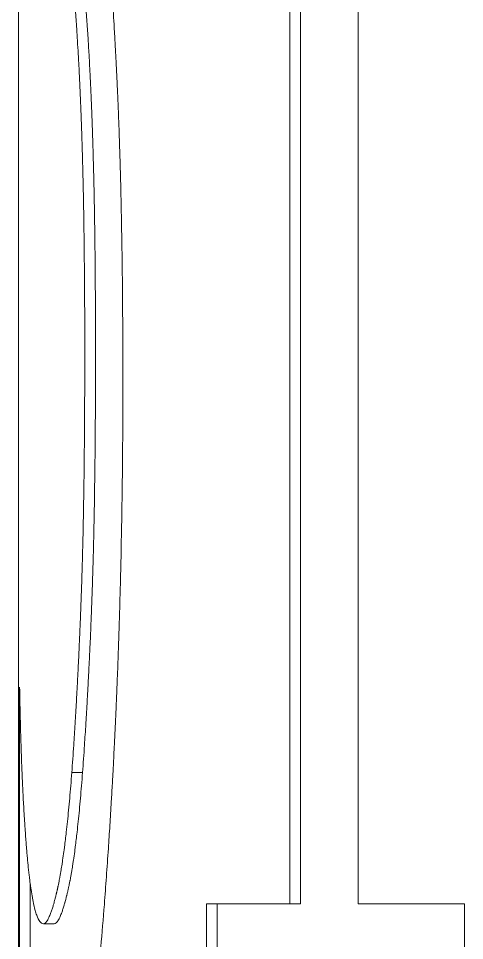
# Model space of a CAD drawing. Header units: millimetres. Extents: x 0 to 8410, y 0 to 5940.
# Drawn here: x 4985.278 to 4985.691, y 2256.405 to 2257.258 of the extents above; entities that cross this region are included whole.
import ezdxf

# ---------------------------------------------------------------- set-up
doc = ezdxf.new("R2010")
doc.units = ezdxf.units.MM
doc.header["$LTSCALE"] = 10
doc.layers.add('가시적인 것(ISO)', color=3, linetype='Continuous', lineweight=5, true_color=0x00ff00)

msp = doc.modelspace()

# ---------------------------------------------------------------- linework, layer by layer
at = {"layer": '가시적인 것(ISO)'}
for p, q in [((4985.27791, 2267.57897), (4985.27791, 2238.57897)), ((4985.59207, 2258.69139), (4985.59207, 2256.43855)), ((4985.52889, 2256.43855), (4985.52889, 2258.114)), ((4985.27902, 2256.63912), (4985.27874, 2256.63912)), ((4985.27874, 2256.28458), (4985.27874, 2256.63912)), ((4985.33721, 2256.56011), (4985.32724, 2256.56011)), ((4985.52889, 2256.43855), (4985.45181, 2256.43855)), ((4985.45181, 2256.18329), (4985.45181, 2256.43855)), ((4985.53872, 2256.43855), (4985.52889, 2256.43855)), ((4985.69056, 2256.43855), (4985.59207, 2256.43855)), ((4985.69056, 2256.43855), (4985.69056, 2256.18329)), ((4985.31094, 2256.42032), (4985.30095, 2256.42032))]:
    msp.add_line(p, q, dxfattribs=at)
for points in [[(4985.53872, 2256.43855), (4985.53872, 2256.99704), (4985.53872, 2257.55552), (4985.53872, 2258.114)], [(4985.28874, 2256.28458), (4985.28874, 2256.34231), (4985.28874, 2256.40003), (4985.28874, 2256.45776)]]:
    msp.add_open_spline(points, degree=3, dxfattribs=at)
for points, knots in [([(4985.35546, 2257.38669), (4985.35635, 2257.37881), (4985.35721, 2257.37054), (4985.35805, 2257.36187), (4985.35869, 2257.35537), (4985.35931, 2257.34865), (4985.35992, 2257.34171), (4985.36012, 2257.33939), (4985.36032, 2257.33705), (4985.36052, 2257.33469), (4985.36092, 2257.32996), (4985.36131, 2257.32514), (4985.3617, 2257.32021), (4985.3619, 2257.31775), (4985.36209, 2257.31527), (4985.36228, 2257.31275), (4985.36266, 2257.30773), (4985.36304, 2257.30261), (4985.36341, 2257.29739), (4985.3636, 2257.29478), (4985.36378, 2257.29215), (4985.36396, 2257.28949), (4985.36433, 2257.28417), (4985.36469, 2257.27875), (4985.36504, 2257.27324), (4985.36522, 2257.27048), (4985.36539, 2257.2677), (4985.36557, 2257.26489), (4985.36583, 2257.26068), (4985.36608, 2257.25642), (4985.36634, 2257.25209), (4985.36642, 2257.25065), (4985.36651, 2257.24921), (4985.36659, 2257.24776), (4985.36676, 2257.24485), (4985.36692, 2257.24192), (4985.36709, 2257.23897), (4985.36717, 2257.23749), (4985.36725, 2257.236), (4985.36733, 2257.23452), (4985.36745, 2257.23228), (4985.36758, 2257.23003), (4985.3677, 2257.22777), (4985.36774, 2257.22702), (4985.36778, 2257.22626), (4985.36782, 2257.2255), (4985.36789, 2257.22399), (4985.36797, 2257.22247), (4985.36805, 2257.22094), (4985.36809, 2257.22018), (4985.36813, 2257.21942), (4985.36817, 2257.21865), (4985.36823, 2257.2175), (4985.36829, 2257.21635), (4985.36835, 2257.21519), (4985.3684, 2257.21403), (4985.36846, 2257.21287), (4985.36852, 2257.21171), (4985.36858, 2257.21055), (4985.36864, 2257.20938), (4985.36869, 2257.20821), (4985.36875, 2257.20704), (4985.36881, 2257.20587), (4985.36887, 2257.20469), (4985.36892, 2257.20351), (4985.36898, 2257.20233), (4985.36904, 2257.20115), (4985.36909, 2257.19996), (4985.36915, 2257.19877), (4985.3692, 2257.19758), (4985.36926, 2257.19639), (4985.36931, 2257.19519), (4985.36937, 2257.19399), (4985.36942, 2257.19279), (4985.36948, 2257.19158), (4985.36953, 2257.19037), (4985.3696, 2257.18876), (4985.36968, 2257.18714), (4985.36975, 2257.18552), (4985.36978, 2257.1847), (4985.36982, 2257.18389), (4985.36985, 2257.18307), (4985.36992, 2257.18144), (4985.36999, 2257.17979), (4985.37006, 2257.17814), (4985.37009, 2257.17732), (4985.37012, 2257.17649), (4985.37016, 2257.17567), (4985.37026, 2257.17318), (4985.37036, 2257.17068), (4985.37046, 2257.16816), (4985.37052, 2257.16648), (4985.37059, 2257.1648), (4985.37065, 2257.16311), (4985.37078, 2257.15972), (4985.3709, 2257.1563), (4985.37102, 2257.15286), (4985.37108, 2257.15114), (4985.37114, 2257.14941), (4985.3712, 2257.14767), (4985.37138, 2257.14246), (4985.37155, 2257.13718), (4985.37171, 2257.13184), (4985.37182, 2257.12828), (4985.37192, 2257.12469), (4985.37203, 2257.12107), (4985.37223, 2257.11383), (4985.37242, 2257.10647), (4985.3726, 2257.09899), (4985.37269, 2257.09526), (4985.37278, 2257.09149), (4985.37286, 2257.08769), (4985.37312, 2257.0763), (4985.37334, 2257.06465), (4985.37353, 2257.05273), (4985.37366, 2257.04479), (4985.37378, 2257.03673), (4985.37388, 2257.02855), (4985.37409, 2257.01219), (4985.37424, 2256.99537), (4985.37435, 2256.97807), (4985.37445, 2256.96078), (4985.3745, 2256.94301), (4985.3745, 2256.92478)], [0, 0, 0, 0, 0.166667, 0.166667, 0.166667, 0.291667, 0.291667, 0.291667, 0.333333, 0.333333, 0.333333, 0.416667, 0.416667, 0.416667, 0.458333, 0.458333, 0.458333, 0.541667, 0.541667, 0.541667, 0.583333, 0.583333, 0.583333, 0.666667, 0.666667, 0.666667, 0.708333, 0.708333, 0.708333, 0.770833, 0.770833, 0.770833, 0.791667, 0.791667, 0.791667, 0.833333, 0.833333, 0.833333, 0.854167, 0.854167, 0.854167, 0.885417, 0.885417, 0.885417, 0.895833, 0.895833, 0.895833, 0.916667, 0.916667, 0.916667, 0.927083, 0.927083, 0.927083, 0.942708, 0.942708, 0.942708, 0.958333, 0.958333, 0.958333, 0.973958, 0.973958, 0.973958, 0.989583, 0.989583, 0.989583, 1.005208, 1.005208, 1.005208, 1.020833, 1.020833, 1.020833, 1.036458, 1.036458, 1.036458, 1.052083, 1.052083, 1.052083, 1.072917, 1.072917, 1.072917, 1.083333, 1.083333, 1.083333, 1.104167, 1.104167, 1.104167, 1.114583, 1.114583, 1.114583, 1.145833, 1.145833, 1.145833, 1.166667, 1.166667, 1.166667, 1.208333, 1.208333, 1.208333, 1.229167, 1.229167, 1.229167, 1.291667, 1.291667, 1.291667, 1.333333, 1.333333, 1.333333, 1.416667, 1.416667, 1.416667, 1.458333, 1.458333, 1.458333, 1.583333, 1.583333, 1.583333, 1.666667, 1.666667, 1.666667, 1.833333, 1.833333, 1.833333, 2, 2, 2, 2]), ([(4985.33925, 2256.94909), (4985.33925, 2256.96417), (4985.33922, 2256.97881), (4985.33915, 2256.99301), (4985.33908, 2257.00721), (4985.33898, 2257.02097), (4985.33885, 2257.03429), (4985.33878, 2257.04095), (4985.33871, 2257.0475), (4985.33862, 2257.05394), (4985.3385, 2257.0636), (4985.33835, 2257.07301), (4985.33819, 2257.08217), (4985.33814, 2257.08522), (4985.33808, 2257.08825), (4985.33802, 2257.09125), (4985.33791, 2257.09725), (4985.33778, 2257.10313), (4985.33765, 2257.10891), (4985.33758, 2257.1118), (4985.33751, 2257.11466), (4985.33744, 2257.1175), (4985.33734, 2257.12175), (4985.33723, 2257.12594), (4985.33711, 2257.13006), (4985.33708, 2257.13144), (4985.33704, 2257.13281), (4985.337, 2257.13417), (4985.33692, 2257.13689), (4985.33684, 2257.13959), (4985.33676, 2257.14226), (4985.33672, 2257.14359), (4985.33667, 2257.14492), (4985.33663, 2257.14624), (4985.33657, 2257.14822), (4985.3365, 2257.15018), (4985.33644, 2257.15213), (4985.33642, 2257.15278), (4985.33639, 2257.15343), (4985.33637, 2257.15408), (4985.33633, 2257.15537), (4985.33628, 2257.15666), (4985.33624, 2257.15794), (4985.33622, 2257.15857), (4985.33619, 2257.15921), (4985.33617, 2257.15985), (4985.33613, 2257.16112), (4985.33608, 2257.16239), (4985.33603, 2257.16364), (4985.33601, 2257.16427), (4985.33599, 2257.1649), (4985.33596, 2257.16553), (4985.33593, 2257.16647), (4985.33589, 2257.1674), (4985.33586, 2257.16833), (4985.33582, 2257.16926), (4985.33578, 2257.17019), (4985.33575, 2257.17111), (4985.33571, 2257.17204), (4985.33568, 2257.17295), (4985.33564, 2257.17387), (4985.3356, 2257.17479), (4985.33556, 2257.1757), (4985.33553, 2257.17661), (4985.33548, 2257.17782), (4985.33543, 2257.17903), (4985.33538, 2257.18023), (4985.33535, 2257.18083), (4985.33533, 2257.18143), (4985.3353, 2257.18203), (4985.33525, 2257.18323), (4985.3352, 2257.18442), (4985.33515, 2257.18561), (4985.33512, 2257.1862), (4985.3351, 2257.18679), (4985.33507, 2257.18738), (4985.33502, 2257.18856), (4985.33497, 2257.18974), (4985.33491, 2257.19091), (4985.33489, 2257.19149), (4985.33486, 2257.19208), (4985.33483, 2257.19266), (4985.33475, 2257.1944), (4985.33467, 2257.19614), (4985.33459, 2257.19786), (4985.33454, 2257.19901), (4985.33448, 2257.20015), (4985.33443, 2257.20129), (4985.33432, 2257.20356), (4985.33421, 2257.20582), (4985.3341, 2257.20805), (4985.33404, 2257.20916), (4985.33398, 2257.21027), (4985.33393, 2257.21138), (4985.33376, 2257.21469), (4985.33358, 2257.21796), (4985.3334, 2257.22117), (4985.33329, 2257.22332), (4985.33317, 2257.22544), (4985.33305, 2257.22754), (4985.3328, 2257.23174), (4985.33256, 2257.23586), (4985.3323, 2257.23989), (4985.33218, 2257.2419), (4985.33205, 2257.24389), (4985.33192, 2257.24586), (4985.33153, 2257.25178), (4985.33113, 2257.25749), (4985.33072, 2257.26302), (4985.33045, 2257.2667), (4985.33017, 2257.27029), (4985.32989, 2257.2738), (4985.32932, 2257.28082), (4985.32873, 2257.28748), (4985.32812, 2257.29381), (4985.32752, 2257.30013), (4985.32689, 2257.3061), (4985.32625, 2257.31173)], [0, 0, 0, 0, 0.166667, 0.166667, 0.166667, 0.333333, 0.333333, 0.333333, 0.416667, 0.416667, 0.416667, 0.541667, 0.541667, 0.541667, 0.583333, 0.583333, 0.583333, 0.666667, 0.666667, 0.666667, 0.708333, 0.708333, 0.708333, 0.770833, 0.770833, 0.770833, 0.791667, 0.791667, 0.791667, 0.833333, 0.833333, 0.833333, 0.854167, 0.854167, 0.854167, 0.885417, 0.885417, 0.885417, 0.895833, 0.895833, 0.895833, 0.916667, 0.916667, 0.916667, 0.927083, 0.927083, 0.927083, 0.947917, 0.947917, 0.947917, 0.958333, 0.958333, 0.958333, 0.973958, 0.973958, 0.973958, 0.989583, 0.989583, 0.989583, 1.005208, 1.005208, 1.005208, 1.020833, 1.020833, 1.020833, 1.041667, 1.041667, 1.041667, 1.052083, 1.052083, 1.052083, 1.072917, 1.072917, 1.072917, 1.083333, 1.083333, 1.083333, 1.104167, 1.104167, 1.104167, 1.114583, 1.114583, 1.114583, 1.145833, 1.145833, 1.145833, 1.166667, 1.166667, 1.166667, 1.208333, 1.208333, 1.208333, 1.229167, 1.229167, 1.229167, 1.291667, 1.291667, 1.291667, 1.333333, 1.333333, 1.333333, 1.416667, 1.416667, 1.416667, 1.458333, 1.458333, 1.458333, 1.583333, 1.583333, 1.583333, 1.666667, 1.666667, 1.666667, 1.833333, 1.833333, 1.833333, 2, 2, 2, 2]), ([(4985.34921, 2256.94909), (4985.34921, 2256.96417), (4985.34918, 2256.97881), (4985.34911, 2256.99301), (4985.34904, 2257.00721), (4985.34894, 2257.02097), (4985.34881, 2257.03429), (4985.34874, 2257.04095), (4985.34866, 2257.0475), (4985.34858, 2257.05394), (4985.34846, 2257.0636), (4985.34831, 2257.07301), (4985.34815, 2257.08217), (4985.3481, 2257.08522), (4985.34804, 2257.08825), (4985.34798, 2257.09125), (4985.34786, 2257.09725), (4985.34774, 2257.10313), (4985.34761, 2257.10891), (4985.34754, 2257.1118), (4985.34747, 2257.11466), (4985.3474, 2257.1175), (4985.3473, 2257.12175), (4985.34719, 2257.12594), (4985.34707, 2257.13006), (4985.34703, 2257.13144), (4985.347, 2257.13281), (4985.34696, 2257.13417), (4985.34688, 2257.13689), (4985.3468, 2257.13959), (4985.34672, 2257.14226), (4985.34667, 2257.14359), (4985.34663, 2257.14492), (4985.34659, 2257.14624), (4985.34653, 2257.14822), (4985.34646, 2257.15018), (4985.3464, 2257.15213), (4985.34638, 2257.15278), (4985.34635, 2257.15343), (4985.34633, 2257.15408), (4985.34629, 2257.15537), (4985.34624, 2257.15666), (4985.3462, 2257.15794), (4985.34618, 2257.15857), (4985.34615, 2257.15921), (4985.34613, 2257.15985), (4985.34609, 2257.16112), (4985.34604, 2257.16239), (4985.34599, 2257.16364), (4985.34597, 2257.16427), (4985.34595, 2257.1649), (4985.34592, 2257.16553), (4985.34589, 2257.16647), (4985.34585, 2257.1674), (4985.34582, 2257.16833), (4985.34578, 2257.16926), (4985.34574, 2257.17019), (4985.34571, 2257.17111), (4985.34567, 2257.17204), (4985.34564, 2257.17295), (4985.3456, 2257.17387), (4985.34556, 2257.17479), (4985.34552, 2257.1757), (4985.34549, 2257.17661), (4985.34544, 2257.17782), (4985.34539, 2257.17903), (4985.34534, 2257.18023), (4985.34531, 2257.18083), (4985.34529, 2257.18143), (4985.34526, 2257.18203), (4985.34521, 2257.18323), (4985.34516, 2257.18442), (4985.34511, 2257.18561), (4985.34508, 2257.1862), (4985.34506, 2257.18679), (4985.34503, 2257.18738), (4985.34498, 2257.18856), (4985.34493, 2257.18974), (4985.34487, 2257.19091), (4985.34485, 2257.19149), (4985.34482, 2257.19208), (4985.34479, 2257.19266), (4985.34472, 2257.1944), (4985.34464, 2257.19614), (4985.34455, 2257.19786), (4985.3445, 2257.19901), (4985.34445, 2257.20015), (4985.34439, 2257.20129), (4985.34428, 2257.20356), (4985.34417, 2257.20582), (4985.34406, 2257.20805), (4985.344, 2257.20916), (4985.34394, 2257.21027), (4985.34389, 2257.21138), (4985.34372, 2257.21469), (4985.34354, 2257.21796), (4985.34337, 2257.22117), (4985.34325, 2257.22332), (4985.34313, 2257.22544), (4985.34301, 2257.22754), (4985.34277, 2257.23174), (4985.34252, 2257.23586), (4985.34227, 2257.23989), (4985.34214, 2257.2419), (4985.34201, 2257.24389), (4985.34188, 2257.24586), (4985.3415, 2257.25178), (4985.3411, 2257.25749), (4985.34069, 2257.26302), (4985.34041, 2257.2667), (4985.34013, 2257.27029), (4985.33985, 2257.2738), (4985.33928, 2257.28082), (4985.33869, 2257.28748), (4985.33809, 2257.29381), (4985.33748, 2257.30013), (4985.33686, 2257.3061), (4985.33621, 2257.31173)], [0, 0, 0, 0, 0.166667, 0.166667, 0.166667, 0.333333, 0.333333, 0.333333, 0.416667, 0.416667, 0.416667, 0.541667, 0.541667, 0.541667, 0.583333, 0.583333, 0.583333, 0.666667, 0.666667, 0.666667, 0.708333, 0.708333, 0.708333, 0.770833, 0.770833, 0.770833, 0.791667, 0.791667, 0.791667, 0.833333, 0.833333, 0.833333, 0.854167, 0.854167, 0.854167, 0.885417, 0.885417, 0.885417, 0.895833, 0.895833, 0.895833, 0.916667, 0.916667, 0.916667, 0.927083, 0.927083, 0.927083, 0.947917, 0.947917, 0.947917, 0.958333, 0.958333, 0.958333, 0.973958, 0.973958, 0.973958, 0.989583, 0.989583, 0.989583, 1.005208, 1.005208, 1.005208, 1.020833, 1.020833, 1.020833, 1.041667, 1.041667, 1.041667, 1.052083, 1.052083, 1.052083, 1.072917, 1.072917, 1.072917, 1.083333, 1.083333, 1.083333, 1.104167, 1.104167, 1.104167, 1.114583, 1.114583, 1.114583, 1.145833, 1.145833, 1.145833, 1.166667, 1.166667, 1.166667, 1.208333, 1.208333, 1.208333, 1.229167, 1.229167, 1.229167, 1.291667, 1.291667, 1.291667, 1.333333, 1.333333, 1.333333, 1.416667, 1.416667, 1.416667, 1.458333, 1.458333, 1.458333, 1.583333, 1.583333, 1.583333, 1.666667, 1.666667, 1.666667, 1.833333, 1.833333, 1.833333, 2, 2, 2, 2]), ([(4985.32724, 2256.56011), (4985.32786, 2256.56844), (4985.32845, 2256.5769), (4985.32903, 2256.58549), (4985.32946, 2256.59193), (4985.32988, 2256.59845), (4985.33028, 2256.60504), (4985.33042, 2256.60724), (4985.33056, 2256.60944), (4985.33069, 2256.61166), (4985.33096, 2256.61609), (4985.33122, 2256.62055), (4985.33147, 2256.62504), (4985.3316, 2256.62728), (4985.33173, 2256.62954), (4985.33185, 2256.6318), (4985.33211, 2256.63633), (4985.33235, 2256.64089), (4985.33259, 2256.64548), (4985.33271, 2256.64777), (4985.33283, 2256.65008), (4985.33295, 2256.65239), (4985.33318, 2256.65701), (4985.33341, 2256.66167), (4985.33364, 2256.66636), (4985.33375, 2256.6687), (4985.33386, 2256.67106), (4985.33397, 2256.67342), (4985.33413, 2256.67696), (4985.33429, 2256.68052), (4985.33445, 2256.6841), (4985.3345, 2256.68529), (4985.33455, 2256.68649), (4985.3346, 2256.68768), (4985.33471, 2256.69008), (4985.33481, 2256.69248), (4985.33491, 2256.69489), (4985.33496, 2256.6961), (4985.33501, 2256.6973), (4985.33506, 2256.69851), (4985.33513, 2256.70033), (4985.3352, 2256.70214), (4985.33528, 2256.70397), (4985.3353, 2256.70458), (4985.33532, 2256.70518), (4985.33535, 2256.70579), (4985.3354, 2256.70701), (4985.33544, 2256.70823), (4985.33549, 2256.70945), (4985.33551, 2256.71006), (4985.33554, 2256.71067), (4985.33556, 2256.71129), (4985.3356, 2256.7122), (4985.33563, 2256.71312), (4985.33566, 2256.71404), (4985.3357, 2256.71496), (4985.33573, 2256.71588), (4985.33577, 2256.71681), (4985.3358, 2256.71773), (4985.33584, 2256.71865), (4985.33587, 2256.71958), (4985.3359, 2256.7205), (4985.33594, 2256.72143), (4985.33597, 2256.72235), (4985.336, 2256.72328), (4985.33604, 2256.72421), (4985.33607, 2256.72514), (4985.3361, 2256.72607), (4985.33614, 2256.72701), (4985.33617, 2256.72794), (4985.3362, 2256.72888), (4985.33623, 2256.72983), (4985.33626, 2256.73077), (4985.3363, 2256.73172), (4985.33633, 2256.73267), (4985.33636, 2256.73362), (4985.3364, 2256.73489), (4985.33644, 2256.73617), (4985.33648, 2256.73746), (4985.3365, 2256.7381), (4985.33652, 2256.73874), (4985.33654, 2256.73939), (4985.33659, 2256.74068), (4985.33663, 2256.74198), (4985.33666, 2256.74329), (4985.33668, 2256.74394), (4985.3367, 2256.74459), (4985.33672, 2256.74525), (4985.33678, 2256.74722), (4985.33684, 2256.7492), (4985.3369, 2256.7512), (4985.33694, 2256.75253), (4985.33697, 2256.75387), (4985.33701, 2256.75522), (4985.33708, 2256.75791), (4985.33716, 2256.76063), (4985.33723, 2256.76337), (4985.33726, 2256.76475), (4985.3373, 2256.76613), (4985.33733, 2256.76751), (4985.33743, 2256.77167), (4985.33753, 2256.77589), (4985.33763, 2256.78017), (4985.33769, 2256.78303), (4985.33775, 2256.78591), (4985.33781, 2256.78881), (4985.33793, 2256.79463), (4985.33804, 2256.80055), (4985.33815, 2256.80658), (4985.3382, 2256.8096), (4985.33825, 2256.81264), (4985.3383, 2256.81571), (4985.33845, 2256.82492), (4985.33857, 2256.83437), (4985.33869, 2256.84406), (4985.33876, 2256.85053), (4985.33883, 2256.8571), (4985.33889, 2256.86377), (4985.33901, 2256.87713), (4985.3391, 2256.89092), (4985.33916, 2256.90514), (4985.33922, 2256.91936), (4985.33925, 2256.93401), (4985.33925, 2256.94909)], [0, 0, 0, 0, 0.166667, 0.166667, 0.166667, 0.291667, 0.291667, 0.291667, 0.333333, 0.333333, 0.333333, 0.416667, 0.416667, 0.416667, 0.458333, 0.458333, 0.458333, 0.541667, 0.541667, 0.541667, 0.583333, 0.583333, 0.583333, 0.666667, 0.666667, 0.666667, 0.708333, 0.708333, 0.708333, 0.770833, 0.770833, 0.770833, 0.791667, 0.791667, 0.791667, 0.833333, 0.833333, 0.833333, 0.854167, 0.854167, 0.854167, 0.885417, 0.885417, 0.885417, 0.895833, 0.895833, 0.895833, 0.916667, 0.916667, 0.916667, 0.927083, 0.927083, 0.927083, 0.942708, 0.942708, 0.942708, 0.958333, 0.958333, 0.958333, 0.973958, 0.973958, 0.973958, 0.989583, 0.989583, 0.989583, 1.005208, 1.005208, 1.005208, 1.020833, 1.020833, 1.020833, 1.036458, 1.036458, 1.036458, 1.052083, 1.052083, 1.052083, 1.072917, 1.072917, 1.072917, 1.083333, 1.083333, 1.083333, 1.104167, 1.104167, 1.104167, 1.114583, 1.114583, 1.114583, 1.145833, 1.145833, 1.145833, 1.166667, 1.166667, 1.166667, 1.208333, 1.208333, 1.208333, 1.229167, 1.229167, 1.229167, 1.291667, 1.291667, 1.291667, 1.333333, 1.333333, 1.333333, 1.416667, 1.416667, 1.416667, 1.458333, 1.458333, 1.458333, 1.583333, 1.583333, 1.583333, 1.666667, 1.666667, 1.666667, 1.833333, 1.833333, 1.833333, 2, 2, 2, 2]), ([(4985.33721, 2256.56011), (4985.33782, 2256.56844), (4985.33842, 2256.5769), (4985.33899, 2256.58549), (4985.33942, 2256.59193), (4985.33984, 2256.59845), (4985.34025, 2256.60504), (4985.34038, 2256.60724), (4985.34052, 2256.60944), (4985.34065, 2256.61166), (4985.34092, 2256.61609), (4985.34118, 2256.62055), (4985.34144, 2256.62504), (4985.34157, 2256.62728), (4985.34169, 2256.62954), (4985.34182, 2256.6318), (4985.34207, 2256.63633), (4985.34231, 2256.64089), (4985.34255, 2256.64548), (4985.34267, 2256.64777), (4985.34279, 2256.65008), (4985.34291, 2256.65239), (4985.34314, 2256.65701), (4985.34337, 2256.66167), (4985.3436, 2256.66636), (4985.34371, 2256.6687), (4985.34382, 2256.67106), (4985.34393, 2256.67342), (4985.34409, 2256.67696), (4985.34425, 2256.68052), (4985.34441, 2256.6841), (4985.34446, 2256.68529), (4985.34451, 2256.68649), (4985.34456, 2256.68768), (4985.34467, 2256.69008), (4985.34477, 2256.69248), (4985.34487, 2256.69489), (4985.34492, 2256.6961), (4985.34497, 2256.6973), (4985.34502, 2256.69851), (4985.34509, 2256.70033), (4985.34516, 2256.70214), (4985.34524, 2256.70397), (4985.34526, 2256.70458), (4985.34528, 2256.70518), (4985.34531, 2256.70579), (4985.34536, 2256.70701), (4985.3454, 2256.70823), (4985.34545, 2256.70945), (4985.34547, 2256.71006), (4985.3455, 2256.71067), (4985.34552, 2256.71129), (4985.34556, 2256.7122), (4985.34559, 2256.71312), (4985.34563, 2256.71404), (4985.34566, 2256.71496), (4985.34569, 2256.71588), (4985.34573, 2256.71681), (4985.34576, 2256.71773), (4985.3458, 2256.71865), (4985.34583, 2256.71958), (4985.34586, 2256.7205), (4985.3459, 2256.72143), (4985.34593, 2256.72235), (4985.34596, 2256.72328), (4985.346, 2256.72421), (4985.34603, 2256.72514), (4985.34606, 2256.72607), (4985.3461, 2256.72701), (4985.34613, 2256.72794), (4985.34616, 2256.72888), (4985.34619, 2256.72983), (4985.34622, 2256.73077), (4985.34626, 2256.73172), (4985.34629, 2256.73267), (4985.34632, 2256.73362), (4985.34636, 2256.73489), (4985.3464, 2256.73617), (4985.34644, 2256.73746), (4985.34646, 2256.7381), (4985.34648, 2256.73874), (4985.3465, 2256.73939), (4985.34654, 2256.74068), (4985.34658, 2256.74198), (4985.34662, 2256.74329), (4985.34664, 2256.74394), (4985.34666, 2256.74459), (4985.34668, 2256.74525), (4985.34674, 2256.74722), (4985.3468, 2256.7492), (4985.34686, 2256.7512), (4985.34689, 2256.75253), (4985.34693, 2256.75387), (4985.34697, 2256.75522), (4985.34704, 2256.75791), (4985.34712, 2256.76063), (4985.34719, 2256.76337), (4985.34722, 2256.76475), (4985.34726, 2256.76613), (4985.34729, 2256.76751), (4985.34739, 2256.77167), (4985.34749, 2256.77589), (4985.34759, 2256.78017), (4985.34765, 2256.78303), (4985.34771, 2256.78591), (4985.34777, 2256.78881), (4985.34789, 2256.79463), (4985.348, 2256.80055), (4985.34811, 2256.80658), (4985.34816, 2256.8096), (4985.34821, 2256.81264), (4985.34826, 2256.81571), (4985.3484, 2256.82492), (4985.34853, 2256.83437), (4985.34865, 2256.84406), (4985.34872, 2256.85053), (4985.34879, 2256.8571), (4985.34885, 2256.86377), (4985.34897, 2256.87713), (4985.34906, 2256.89092), (4985.34912, 2256.90514), (4985.34918, 2256.91936), (4985.34921, 2256.93401), (4985.34921, 2256.94909)], [0, 0, 0, 0, 0.166667, 0.166667, 0.166667, 0.291667, 0.291667, 0.291667, 0.333333, 0.333333, 0.333333, 0.416667, 0.416667, 0.416667, 0.458333, 0.458333, 0.458333, 0.541667, 0.541667, 0.541667, 0.583333, 0.583333, 0.583333, 0.666667, 0.666667, 0.666667, 0.708333, 0.708333, 0.708333, 0.770833, 0.770833, 0.770833, 0.791667, 0.791667, 0.791667, 0.833333, 0.833333, 0.833333, 0.854167, 0.854167, 0.854167, 0.885417, 0.885417, 0.885417, 0.895833, 0.895833, 0.895833, 0.916667, 0.916667, 0.916667, 0.927083, 0.927083, 0.927083, 0.942708, 0.942708, 0.942708, 0.958333, 0.958333, 0.958333, 0.973958, 0.973958, 0.973958, 0.989583, 0.989583, 0.989583, 1.005208, 1.005208, 1.005208, 1.020833, 1.020833, 1.020833, 1.036458, 1.036458, 1.036458, 1.052083, 1.052083, 1.052083, 1.072917, 1.072917, 1.072917, 1.083333, 1.083333, 1.083333, 1.104167, 1.104167, 1.104167, 1.114583, 1.114583, 1.114583, 1.145833, 1.145833, 1.145833, 1.166667, 1.166667, 1.166667, 1.208333, 1.208333, 1.208333, 1.229167, 1.229167, 1.229167, 1.291667, 1.291667, 1.291667, 1.333333, 1.333333, 1.333333, 1.416667, 1.416667, 1.416667, 1.458333, 1.458333, 1.458333, 1.583333, 1.583333, 1.583333, 1.666667, 1.666667, 1.666667, 1.833333, 1.833333, 1.833333, 2, 2, 2, 2]), ([(4985.3745, 2256.92478), (4985.3745, 2256.90609), (4985.37444, 2256.88764), (4985.37432, 2256.86943), (4985.37419, 2256.85122), (4985.37401, 2256.83324), (4985.37376, 2256.81549), (4985.37364, 2256.80662), (4985.3735, 2256.7978), (4985.37335, 2256.78905), (4985.37312, 2256.77591), (4985.37286, 2256.76291), (4985.37256, 2256.75004), (4985.37246, 2256.74575), (4985.37236, 2256.74148), (4985.37225, 2256.73722), (4985.37204, 2256.7287), (4985.37181, 2256.72023), (4985.37157, 2256.71183), (4985.37145, 2256.70763), (4985.37132, 2256.70344), (4985.37119, 2256.69927), (4985.371, 2256.69301), (4985.3708, 2256.68678), (4985.37059, 2256.68059), (4985.37052, 2256.67853), (4985.37045, 2256.67646), (4985.37038, 2256.67441), (4985.37023, 2256.67029), (4985.37009, 2256.66619), (4985.36994, 2256.66211), (4985.36986, 2256.66007), (4985.36978, 2256.65803), (4985.36971, 2256.65599), (4985.36955, 2256.65192), (4985.3694, 2256.64787), (4985.36924, 2256.64383), (4985.36915, 2256.64181), (4985.36907, 2256.63979), (4985.36899, 2256.63778), (4985.36887, 2256.63476), (4985.36874, 2256.63175), (4985.36862, 2256.62874), (4985.36857, 2256.62774), (4985.36853, 2256.62674), (4985.36849, 2256.62574), (4985.36842, 2256.62424), (4985.36836, 2256.62275), (4985.36829, 2256.62125), (4985.36823, 2256.61976), (4985.36816, 2256.61827), (4985.3681, 2256.61678), (4985.36803, 2256.61528), (4985.36796, 2256.6138), (4985.36789, 2256.61231), (4985.36783, 2256.61082), (4985.36776, 2256.60934), (4985.36769, 2256.60786), (4985.3676, 2256.60589), (4985.36751, 2256.60392), (4985.36742, 2256.60195), (4985.36737, 2256.60097), (4985.36733, 2256.59999), (4985.36728, 2256.59901), (4985.36714, 2256.59607), (4985.367, 2256.59314), (4985.36686, 2256.59022), (4985.36676, 2256.58828), (4985.36667, 2256.58634), (4985.36657, 2256.5844), (4985.36638, 2256.58053), (4985.36618, 2256.57668), (4985.36599, 2256.57285), (4985.36589, 2256.57093), (4985.36579, 2256.56902), (4985.36569, 2256.56712), (4985.36549, 2256.5633), (4985.36528, 2256.55951), (4985.36508, 2256.55574), (4985.36498, 2256.55385), (4985.36487, 2256.55197), (4985.36477, 2256.55009), (4985.36446, 2256.54446), (4985.36414, 2256.53887), (4985.36381, 2256.53332), (4985.3636, 2256.52963), (4985.36338, 2256.52595), (4985.36316, 2256.52229), (4985.36271, 2256.51498), (4985.36226, 2256.50774), (4985.3618, 2256.50058), (4985.36157, 2256.497), (4985.36133, 2256.49343), (4985.3611, 2256.48989), (4985.35991, 2256.47218), (4985.35867, 2256.45496), (4985.35737, 2256.43822), (4985.35529, 2256.41143), (4985.35307, 2256.38588), (4985.35073, 2256.36157)], [0, 0, 0, 0, 0.166667, 0.166667, 0.166667, 0.333333, 0.333333, 0.333333, 0.416667, 0.416667, 0.416667, 0.541667, 0.541667, 0.541667, 0.583333, 0.583333, 0.583333, 0.666667, 0.666667, 0.666667, 0.708333, 0.708333, 0.708333, 0.770833, 0.770833, 0.770833, 0.791667, 0.791667, 0.791667, 0.833333, 0.833333, 0.833333, 0.854167, 0.854167, 0.854167, 0.895833, 0.895833, 0.895833, 0.916667, 0.916667, 0.916667, 0.947917, 0.947917, 0.947917, 0.958333, 0.958333, 0.958333, 0.973958, 0.973958, 0.973958, 0.989583, 0.989583, 0.989583, 1.005208, 1.005208, 1.005208, 1.020833, 1.020833, 1.020833, 1.041667, 1.041667, 1.041667, 1.052083, 1.052083, 1.052083, 1.083333, 1.083333, 1.083333, 1.104167, 1.104167, 1.104167, 1.145833, 1.145833, 1.145833, 1.166667, 1.166667, 1.166667, 1.208333, 1.208333, 1.208333, 1.229167, 1.229167, 1.229167, 1.291667, 1.291667, 1.291667, 1.333333, 1.333333, 1.333333, 1.416667, 1.416667, 1.416667, 1.458333, 1.458333, 1.458333, 1.666667, 1.666667, 1.666667, 2, 2, 2, 2]), ([(4985.27902, 2256.63912), (4985.27916, 2256.63057), (4985.27933, 2256.62207), (4985.27952, 2256.61363), (4985.27972, 2256.60519), (4985.27994, 2256.5968), (4985.2802, 2256.58847), (4985.28033, 2256.58431), (4985.28046, 2256.58016), (4985.28061, 2256.57602), (4985.28083, 2256.56982), (4985.28106, 2256.56364), (4985.28133, 2256.5575), (4985.28141, 2256.55546), (4985.2815, 2256.55341), (4985.2816, 2256.55137), (4985.28178, 2256.54729), (4985.28198, 2256.54323), (4985.28219, 2256.53917), (4985.28229, 2256.53715), (4985.2824, 2256.53513), (4985.28251, 2256.53311), (4985.28267, 2256.53008), (4985.28284, 2256.52706), (4985.28302, 2256.52405), (4985.28308, 2256.52304), (4985.28314, 2256.52204), (4985.2832, 2256.52104), (4985.28333, 2256.51903), (4985.28345, 2256.51703), (4985.28358, 2256.51503), (4985.28365, 2256.51403), (4985.28371, 2256.51304), (4985.28378, 2256.51204), (4985.28388, 2256.51054), (4985.28398, 2256.50905), (4985.28408, 2256.50756), (4985.28412, 2256.50706), (4985.28415, 2256.50656), (4985.28419, 2256.50607), (4985.28426, 2256.50507), (4985.28433, 2256.50408), (4985.2844, 2256.50309), (4985.28443, 2256.50259), (4985.28447, 2256.5021), (4985.28451, 2256.5016), (4985.28456, 2256.50086), (4985.28461, 2256.50011), (4985.28467, 2256.49937), (4985.28473, 2256.49863), (4985.28478, 2256.49789), (4985.28484, 2256.49715), (4985.28489, 2256.49641), (4985.28495, 2256.49567), (4985.28501, 2256.49493), (4985.28507, 2256.49418), (4985.28512, 2256.49344), (4985.28518, 2256.49271), (4985.28524, 2256.49197), (4985.2853, 2256.49123), (4985.28536, 2256.49049), (4985.28542, 2256.48976), (4985.28548, 2256.48903), (4985.28554, 2256.4883), (4985.2856, 2256.48758), (4985.28566, 2256.48686), (4985.28572, 2256.48615), (4985.28578, 2256.48544), (4985.28584, 2256.48473), (4985.28591, 2256.48403), (4985.28599, 2256.4831), (4985.28607, 2256.48218), (4985.28615, 2256.48126), (4985.2862, 2256.48081), (4985.28624, 2256.48035), (4985.28628, 2256.4799), (4985.28636, 2256.479), (4985.28645, 2256.47811), (4985.28653, 2256.47722), (4985.28658, 2256.47678), (4985.28662, 2256.47635), (4985.28666, 2256.47591), (4985.28679, 2256.4746), (4985.28692, 2256.47332), (4985.28705, 2256.47205), (4985.28714, 2256.47121), (4985.28723, 2256.47038), (4985.28732, 2256.46956), (4985.2875, 2256.46792), (4985.28768, 2256.46632), (4985.28786, 2256.46476), (4985.28795, 2256.46398), (4985.28804, 2256.46321), (4985.28814, 2256.46245), (4985.28841, 2256.46018), (4985.2887, 2256.45799), (4985.28899, 2256.4559), (4985.28918, 2256.4545), (4985.28938, 2256.45315), (4985.28957, 2256.45183), (4985.28997, 2256.44921), (4985.29038, 2256.44675), (4985.29079, 2256.44445), (4985.291, 2256.4433), (4985.29121, 2256.44219), (4985.29142, 2256.44112), (4985.29206, 2256.43792), (4985.29272, 2256.43509), (4985.2934, 2256.43263), (4985.29386, 2256.43099), (4985.29432, 2256.42951), (4985.2948, 2256.4282), (4985.29574, 2256.42557), (4985.29673, 2256.4236), (4985.29776, 2256.42229), (4985.29878, 2256.42098), (4985.29985, 2256.42032), (4985.30095, 2256.42032)], [0, 0, 0, 0, 0.166667, 0.166667, 0.166667, 0.333333, 0.333333, 0.333333, 0.416667, 0.416667, 0.416667, 0.541667, 0.541667, 0.541667, 0.583333, 0.583333, 0.583333, 0.666667, 0.666667, 0.666667, 0.708333, 0.708333, 0.708333, 0.770833, 0.770833, 0.770833, 0.791667, 0.791667, 0.791667, 0.833333, 0.833333, 0.833333, 0.854167, 0.854167, 0.854167, 0.885417, 0.885417, 0.885417, 0.895833, 0.895833, 0.895833, 0.916667, 0.916667, 0.916667, 0.927083, 0.927083, 0.927083, 0.942708, 0.942708, 0.942708, 0.958333, 0.958333, 0.958333, 0.973958, 0.973958, 0.973958, 0.989583, 0.989583, 0.989583, 1.005208, 1.005208, 1.005208, 1.020833, 1.020833, 1.020833, 1.036458, 1.036458, 1.036458, 1.052083, 1.052083, 1.052083, 1.072917, 1.072917, 1.072917, 1.083333, 1.083333, 1.083333, 1.104167, 1.104167, 1.104167, 1.114583, 1.114583, 1.114583, 1.145833, 1.145833, 1.145833, 1.166667, 1.166667, 1.166667, 1.208333, 1.208333, 1.208333, 1.229167, 1.229167, 1.229167, 1.291667, 1.291667, 1.291667, 1.333333, 1.333333, 1.333333, 1.416667, 1.416667, 1.416667, 1.458333, 1.458333, 1.458333, 1.583333, 1.583333, 1.583333, 1.666667, 1.666667, 1.666667, 1.833333, 1.833333, 1.833333, 2, 2, 2, 2]), ([(4985.30095, 2256.42032), (4985.3016, 2256.42032), (4985.30226, 2256.42062), (4985.30294, 2256.42122), (4985.30361, 2256.42182), (4985.3043, 2256.42272), (4985.305, 2256.42392), (4985.30535, 2256.42452), (4985.3057, 2256.4252), (4985.30606, 2256.42595), (4985.3066, 2256.42707), (4985.30714, 2256.42837), (4985.30769, 2256.42983), (4985.30788, 2256.43032), (4985.30806, 2256.43083), (4985.30825, 2256.43135), (4985.30862, 2256.4324), (4985.30899, 2256.43353), (4985.30937, 2256.43473), (4985.30956, 2256.43533), (4985.30975, 2256.43595), (4985.30994, 2256.43658), (4985.31023, 2256.43754), (4985.31051, 2256.43854), (4985.3108, 2256.43958), (4985.3109, 2256.43993), (4985.311, 2256.44028), (4985.3111, 2256.44064), (4985.31129, 2256.44135), (4985.31148, 2256.44208), (4985.31168, 2256.44283), (4985.31178, 2256.44321), (4985.31188, 2256.44359), (4985.31197, 2256.44397), (4985.31212, 2256.44455), (4985.31227, 2256.44513), (4985.31242, 2256.44573), (4985.31247, 2256.44593), (4985.31252, 2256.44613), (4985.31257, 2256.44633), (4985.31267, 2256.44674), (4985.31277, 2256.44715), (4985.31286, 2256.44756), (4985.31291, 2256.44776), (4985.31296, 2256.44797), (4985.31301, 2256.44818), (4985.31309, 2256.44849), (4985.31316, 2256.44881), (4985.31324, 2256.44913), (4985.31331, 2256.44945), (4985.31339, 2256.44977), (4985.31346, 2256.45009), (4985.31354, 2256.45041), (4985.31362, 2256.45074), (4985.31369, 2256.45107), (4985.31377, 2256.4514), (4985.31384, 2256.45173), (4985.31392, 2256.45206), (4985.31399, 2256.4524), (4985.31407, 2256.45273), (4985.31415, 2256.45307), (4985.31422, 2256.45341), (4985.3143, 2256.45376), (4985.31437, 2256.4541), (4985.31445, 2256.45445), (4985.31452, 2256.4548), (4985.3146, 2256.45516), (4985.31468, 2256.45551), (4985.31475, 2256.45587), (4985.31483, 2256.45623), (4985.31493, 2256.45671), (4985.31503, 2256.4572), (4985.31513, 2256.45769), (4985.31518, 2256.45794), (4985.31523, 2256.45818), (4985.31528, 2256.45843), (4985.31538, 2256.45893), (4985.31548, 2256.45944), (4985.31558, 2256.45995), (4985.31563, 2256.46021), (4985.31568, 2256.46046), (4985.31573, 2256.46072), (4985.31588, 2256.4615), (4985.31603, 2256.46229), (4985.31618, 2256.46309), (4985.31627, 2256.46363), (4985.31637, 2256.46417), (4985.31647, 2256.46472), (4985.31667, 2256.46582), (4985.31687, 2256.46694), (4985.31706, 2256.46809), (4985.31716, 2256.46866), (4985.31726, 2256.46924), (4985.31736, 2256.46983), (4985.31765, 2256.47158), (4985.31794, 2256.4734), (4985.31823, 2256.47526), (4985.31842, 2256.47651), (4985.31862, 2256.47778), (4985.31881, 2256.47907), (4985.31919, 2256.48166), (4985.31957, 2256.48435), (4985.31995, 2256.48713), (4985.32013, 2256.48853), (4985.32032, 2256.48994), (4985.32051, 2256.49139), (4985.32107, 2256.49571), (4985.32162, 2256.50026), (4985.32216, 2256.50503), (4985.32252, 2256.50821), (4985.32288, 2256.51149), (4985.32323, 2256.51486), (4985.32393, 2256.52162), (4985.32462, 2256.52876), (4985.32529, 2256.5363), (4985.32596, 2256.54385), (4985.32661, 2256.55178), (4985.32724, 2256.56011)], [0, 0, 0, 0, 0.166667, 0.166667, 0.166667, 0.333333, 0.333333, 0.333333, 0.416667, 0.416667, 0.416667, 0.541667, 0.541667, 0.541667, 0.583333, 0.583333, 0.583333, 0.666667, 0.666667, 0.666667, 0.708333, 0.708333, 0.708333, 0.770833, 0.770833, 0.770833, 0.791667, 0.791667, 0.791667, 0.833333, 0.833333, 0.833333, 0.854167, 0.854167, 0.854167, 0.885417, 0.885417, 0.885417, 0.895833, 0.895833, 0.895833, 0.916667, 0.916667, 0.916667, 0.927083, 0.927083, 0.927083, 0.942708, 0.942708, 0.942708, 0.958333, 0.958333, 0.958333, 0.973958, 0.973958, 0.973958, 0.989583, 0.989583, 0.989583, 1.005208, 1.005208, 1.005208, 1.020833, 1.020833, 1.020833, 1.036458, 1.036458, 1.036458, 1.052083, 1.052083, 1.052083, 1.072917, 1.072917, 1.072917, 1.083333, 1.083333, 1.083333, 1.104167, 1.104167, 1.104167, 1.114583, 1.114583, 1.114583, 1.145833, 1.145833, 1.145833, 1.166667, 1.166667, 1.166667, 1.208333, 1.208333, 1.208333, 1.229167, 1.229167, 1.229167, 1.291667, 1.291667, 1.291667, 1.333333, 1.333333, 1.333333, 1.416667, 1.416667, 1.416667, 1.458333, 1.458333, 1.458333, 1.583333, 1.583333, 1.583333, 1.666667, 1.666667, 1.666667, 1.833333, 1.833333, 1.833333, 2, 2, 2, 2]), ([(4985.31094, 2256.42032), (4985.31158, 2256.42032), (4985.31224, 2256.42062), (4985.31292, 2256.42122), (4985.31359, 2256.42182), (4985.31428, 2256.42272), (4985.31498, 2256.42392), (4985.31533, 2256.42452), (4985.31568, 2256.4252), (4985.31604, 2256.42595), (4985.31658, 2256.42707), (4985.31712, 2256.42837), (4985.31767, 2256.42983), (4985.31786, 2256.43032), (4985.31804, 2256.43083), (4985.31823, 2256.43135), (4985.3186, 2256.4324), (4985.31897, 2256.43353), (4985.31935, 2256.43473), (4985.31954, 2256.43533), (4985.31973, 2256.43595), (4985.31992, 2256.43658), (4985.3202, 2256.43754), (4985.32049, 2256.43854), (4985.32078, 2256.43958), (4985.32088, 2256.43993), (4985.32098, 2256.44028), (4985.32107, 2256.44064), (4985.32127, 2256.44135), (4985.32146, 2256.44208), (4985.32166, 2256.44283), (4985.32175, 2256.44321), (4985.32185, 2256.44359), (4985.32195, 2256.44397), (4985.3221, 2256.44455), (4985.32225, 2256.44513), (4985.32239, 2256.44573), (4985.32244, 2256.44593), (4985.32249, 2256.44613), (4985.32254, 2256.44633), (4985.32264, 2256.44674), (4985.32274, 2256.44715), (4985.32284, 2256.44756), (4985.32289, 2256.44776), (4985.32294, 2256.44797), (4985.32299, 2256.44818), (4985.32306, 2256.44849), (4985.32314, 2256.44881), (4985.32321, 2256.44913), (4985.32329, 2256.44945), (4985.32336, 2256.44977), (4985.32344, 2256.45009), (4985.32352, 2256.45041), (4985.32359, 2256.45074), (4985.32367, 2256.45107), (4985.32374, 2256.4514), (4985.32382, 2256.45173), (4985.32389, 2256.45206), (4985.32397, 2256.4524), (4985.32405, 2256.45273), (4985.32412, 2256.45307), (4985.3242, 2256.45341), (4985.32427, 2256.45376), (4985.32435, 2256.4541), (4985.32442, 2256.45445), (4985.3245, 2256.4548), (4985.32458, 2256.45516), (4985.32465, 2256.45551), (4985.32473, 2256.45587), (4985.3248, 2256.45623), (4985.3249, 2256.45671), (4985.325, 2256.4572), (4985.3251, 2256.45769), (4985.32515, 2256.45794), (4985.3252, 2256.45818), (4985.32525, 2256.45843), (4985.32535, 2256.45893), (4985.32545, 2256.45944), (4985.32555, 2256.45995), (4985.3256, 2256.46021), (4985.32565, 2256.46046), (4985.3257, 2256.46072), (4985.32585, 2256.4615), (4985.326, 2256.46229), (4985.32615, 2256.46309), (4985.32625, 2256.46363), (4985.32635, 2256.46417), (4985.32645, 2256.46472), (4985.32664, 2256.46582), (4985.32684, 2256.46694), (4985.32704, 2256.46809), (4985.32713, 2256.46866), (4985.32723, 2256.46924), (4985.32733, 2256.46983), (4985.32762, 2256.47158), (4985.32791, 2256.4734), (4985.3282, 2256.47526), (4985.3284, 2256.47651), (4985.32859, 2256.47778), (4985.32878, 2256.47907), (4985.32916, 2256.48166), (4985.32954, 2256.48435), (4985.32992, 2256.48713), (4985.33011, 2256.48853), (4985.33029, 2256.48994), (4985.33048, 2256.49139), (4985.33104, 2256.49571), (4985.33159, 2256.50026), (4985.33213, 2256.50503), (4985.33249, 2256.50821), (4985.33285, 2256.51149), (4985.3332, 2256.51486), (4985.3339, 2256.52162), (4985.33459, 2256.52876), (4985.33526, 2256.5363), (4985.33593, 2256.54385), (4985.33658, 2256.55178), (4985.33721, 2256.56011)], [0, 0, 0, 0, 0.166667, 0.166667, 0.166667, 0.333333, 0.333333, 0.333333, 0.416667, 0.416667, 0.416667, 0.541667, 0.541667, 0.541667, 0.583333, 0.583333, 0.583333, 0.666667, 0.666667, 0.666667, 0.708333, 0.708333, 0.708333, 0.770833, 0.770833, 0.770833, 0.791667, 0.791667, 0.791667, 0.833333, 0.833333, 0.833333, 0.854167, 0.854167, 0.854167, 0.885417, 0.885417, 0.885417, 0.895833, 0.895833, 0.895833, 0.916667, 0.916667, 0.916667, 0.927083, 0.927083, 0.927083, 0.942708, 0.942708, 0.942708, 0.958333, 0.958333, 0.958333, 0.973958, 0.973958, 0.973958, 0.989583, 0.989583, 0.989583, 1.005208, 1.005208, 1.005208, 1.020833, 1.020833, 1.020833, 1.036458, 1.036458, 1.036458, 1.052083, 1.052083, 1.052083, 1.072917, 1.072917, 1.072917, 1.083333, 1.083333, 1.083333, 1.104167, 1.104167, 1.104167, 1.114583, 1.114583, 1.114583, 1.145833, 1.145833, 1.145833, 1.166667, 1.166667, 1.166667, 1.208333, 1.208333, 1.208333, 1.229167, 1.229167, 1.229167, 1.291667, 1.291667, 1.291667, 1.333333, 1.333333, 1.333333, 1.416667, 1.416667, 1.416667, 1.458333, 1.458333, 1.458333, 1.583333, 1.583333, 1.583333, 1.666667, 1.666667, 1.666667, 1.833333, 1.833333, 1.833333, 2, 2, 2, 2]), ([(4985.46169, 2256.18329), (4985.46169, 2256.19747), (4985.46169, 2256.21165), (4985.46169, 2256.22583), (4985.46169, 2256.22938), (4985.46169, 2256.23292), (4985.46169, 2256.23647), (4985.46169, 2256.24356), (4985.46169, 2256.25065), (4985.46169, 2256.25774), (4985.46169, 2256.26128), (4985.46169, 2256.26483), (4985.46169, 2256.26838), (4985.46169, 2256.27547), (4985.46169, 2256.28256), (4985.46169, 2256.28965), (4985.46169, 2256.29319), (4985.46169, 2256.29674), (4985.46169, 2256.30028), (4985.46169, 2256.30737), (4985.46169, 2256.31447), (4985.46169, 2256.32156), (4985.46169, 2256.3251), (4985.46169, 2256.32865), (4985.46169, 2256.33219), (4985.46169, 2256.33928), (4985.46169, 2256.34637), (4985.46169, 2256.35346), (4985.46169, 2256.35701), (4985.46169, 2256.36056), (4985.46169, 2256.3641), (4985.46169, 2256.38892), (4985.46169, 2256.41374), (4985.46169, 2256.43855)], [0, 0, 0, 0, 0.00425446, 0.00425446, 0.00425446, 0.00531807, 0.00531807, 0.00531807, 0.0074453, 0.0074453, 0.0074453, 0.00850891, 0.00850891, 0.00850891, 0.01063614, 0.01063614, 0.01063614, 0.01169976, 0.01169976, 0.01169976, 0.01382699, 0.01382699, 0.01382699, 0.0148906, 0.0148906, 0.0148906, 0.01701783, 0.01701783, 0.01701783, 0.01808144, 0.01808144, 0.01808144, 0.02552674, 0.02552674, 0.02552674, 0.02552674])]:
    msp.add_open_spline(points, degree=3, knots=knots, dxfattribs=at)

doc.saveas('drawing.dxf')
